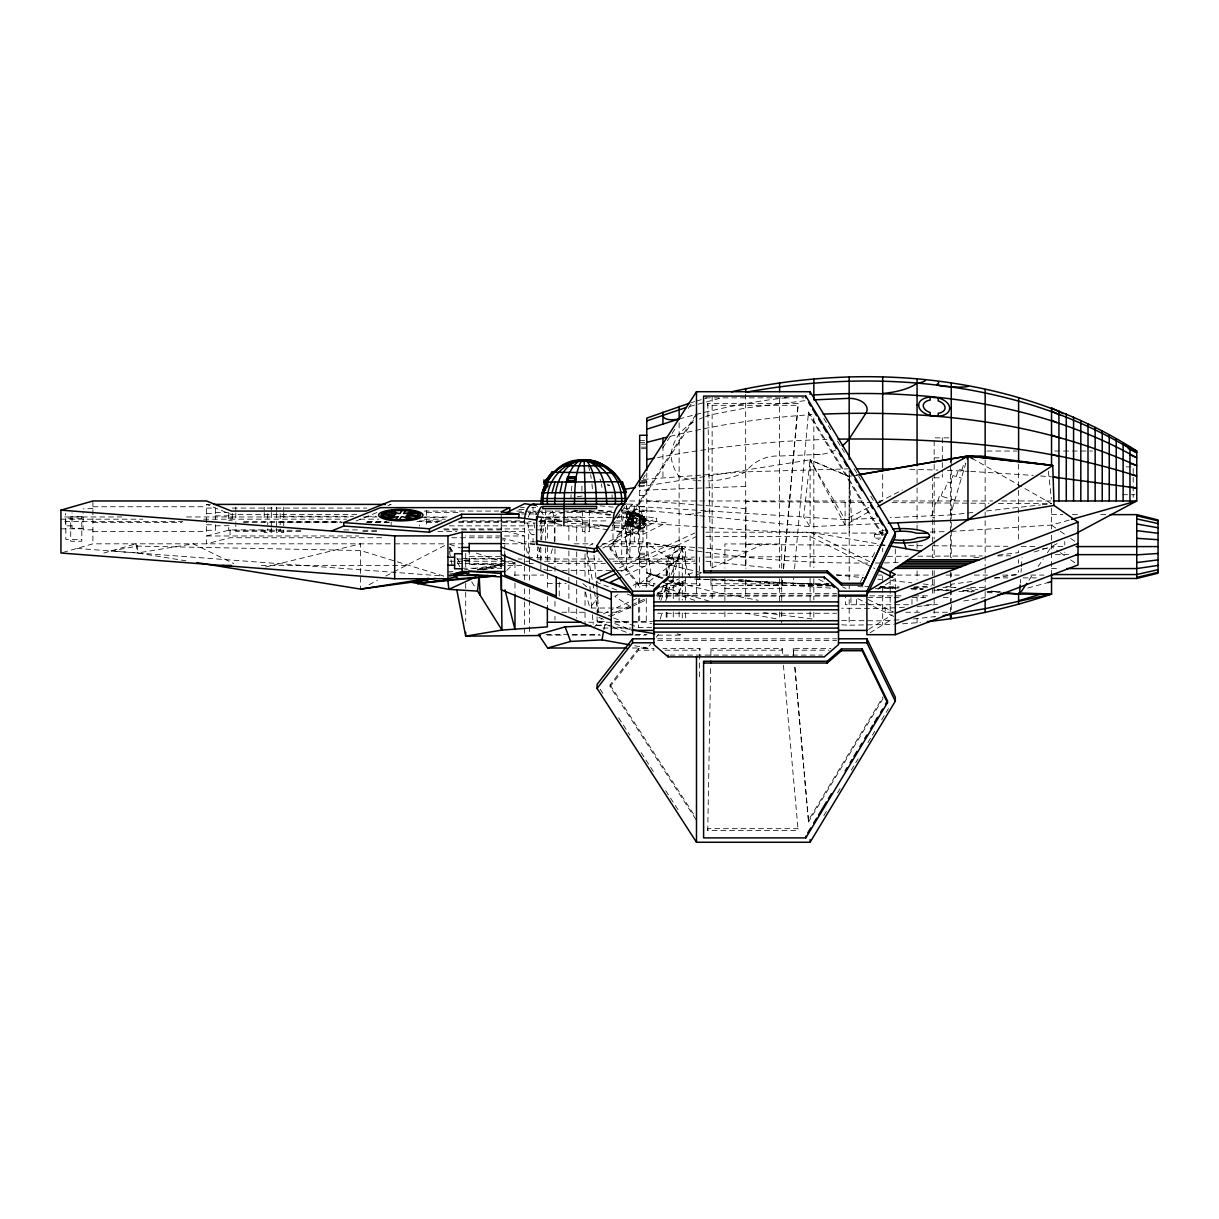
<?xml version="1.0" encoding="UTF-8"?>
<svg xmlns="http://www.w3.org/2000/svg" width="1219" height="1219" viewBox="0 0 1219 1219"><rect width="100%" height="100%" fill="white"/><g stroke="black" fill="none" stroke-linecap="round" stroke-linejoin="round"><path stroke-width="0.75" stroke-dasharray="5 3.75" d="M541.739 539.987L541.739 523.027A18.834 8.701 90 0 0 541.449 518.151M554.34 541.861L554.34 523.027A18.834 8.701 90 0 0 552.298 510.913M554.965 541.297L554.965 519.126L545.807 517.877M562.05 525.176A31.953 8.274 0 0 1 556.702 523.53L556.702 520.102L554.965 519.126M598.179 524.978L585.029 523.926L585.029 546.295M589.021 523.743L589.021 527.172L609.134 529.899M626.048 506.708A18.834 8.701 -90 0 1 630.406 523.027L630.406 541.861L626.048 557.449M632.905 533.13L632.905 529.701L612.913 526.989M613.005 524.901L613.005 541.861L617.347 557.449L638.649 557.449L642.992 541.861L642.992 523.027A18.834 8.701 90 0 0 634.307 504.178L627.099 504.178M849.201 599.58L849.155 625.195L893.542 624.372M849.201 588.807L849.201 585.76M849.201 580.092L849.216 470.702L849.216 533.114L888.118 532.993M581.874 491.013L581.996 483.897M699.401 676.743L699.874 648.417L663.075 648.417M707.751 830.444L707.751 828.676L798.125 828.676L798.125 830.444L707.751 830.444L710.692 665.361M710.829 656.005L710.967 648.417L782.08 648.417L782.75 655.929M570.949 498.495L571.056 494.701M628.745 520.955C630.65 495.478 654.192 532.063 629.613 525.694L628.745 520.955C635.267 520.483 634.688 532.962 643.007 527.964C651.571 521.976 641.285 511.706 633.469 513.184C629.888 515.942 628.852 522.402 631.808 525.922L638.009 527.217L639.685 528.833M1020.318 583.154L1020.562 579.513M1021.065 572.214L1021.309 568.557M1021.431 566.728L1022.055 557.601M710.86 578.096L710.967 585.577L782.08 585.577L782.583 578.156M783.421 568.77L798.125 403.535L707.751 403.535L707.751 405.302L798.125 405.302L798.125 403.535M782.08 585.577L782.583 579.939M783.588 568.663L798.125 405.302M830.962 585.577L793.203 585.577L793.706 578.126M794.544 568.694L808.502 411.992L883.059 535.431M639.198 486.96L810.102 459.837L803.687 516.993L810.102 526.699L878.96 523.637M571.33 491.013L572.153 483.897M646.116 520.726L644.821 517.968C640.844 513.991 632.951 516.475 633.027 522.402C704.963 526.791 776.991 533.648 849.216 533.114M635.587 587.375L636.135 583.611L646.283 583.611L679.105 558.652L666.976 558.043L666.976 576.8M603.847 629.888L604.776 624.89L630.33 629.461M884.202 530.235A27.732 7.177 0 0 0 874.632 534.471L874.282 536.345L875.821 538.173A27.732 7.177 0 0 0 879.143 539.849M540.291 547.057L537.396 557.449L537.396 547.057M552.405 548.794L549.998 557.449L528.696 557.449L524.353 541.861L536.939 541.861M931.697 515.789L935.628 502.533L937.335 503.036L939.514 495.676L954.843 500.217M941.22 496.179L943.415 488.804L945.106 489.307L947.3 481.932L950.698 482.953L952.892 475.578L961.395 478.107M956.29 476.583L958.484 469.224L963.589 470.732M961.882 470.229L964.077 462.854L965.768 463.357L950.454 514.951L890.281 517.618M659.144 599.519L663.563 584.952M666.336 575.84L675.189 546.676M660.165 619.115L662.405 611.77M665.711 600.921L672.339 579.223M672.705 578.035L682.29 546.676L599.718 546.676M663.09 577.882L646.786 572.717L649.514 574.042L646.786 581.006L655.289 584.008M662.115 586.415L679.135 592.419L681.863 585.47L679.135 582.956L670.221 580.137M614.635 525.846L630.025 525.938L630.909 525.069L632.128 519.355L631.335 512.894L621.736 512.529M660.82 600.54L667.738 583.17M671.197 574.484L682.29 546.676L666.976 558.043M860.355 582.133L862.793 577.12M872.514 557.113L874.952 552.1M883.059 698.548L808.502 821.987L808.502 820.219L883.059 696.78M823.815 815.587L827.731 809.096M837.529 792.883L841.445 786.392M851.243 770.179L858.1 758.827M867.882 742.615L874.739 731.278M881.596 719.926L888.453 708.574M612.441 525.785L626.795 503.569M638.07 486.122L645.247 475.014M662.664 448.043L675.996 427.427M688.293 408.395L692.392 402.041M610.094 547.331L638.482 583.794L653.887 583.794L653.887 585.577L638.482 585.577L610.094 549.114L610.094 547.331L696.826 413.073M610.094 549.114L696.826 414.856M1028.851 580.32L1032.981 574.179M1038.131 566.515L1043.296 558.851M1047.411 552.725L1051.54 546.584L1059.89 542.12M617.865 594.643L614.833 596.487L632.585 608.037L589.966 608.037L598.392 596.487M610.094 686.647L610.094 684.88L638.482 648.417L653.887 648.417L653.887 650.184L638.482 650.184L610.094 686.647L696.826 820.905M632.387 648.005L647.457 648.005L650.748 643.952M656.233 637.187L658.428 634.489M593.516 628.044L599.626 621.4L607.184 621.4M506.814 570.34L514.967 562.721L504.651 561.593M639.685 583.611L651.175 575.078L668.164 575.078M679.105 558.652L666.199 568.252L666.199 576.069M877.954 589.326L895.31 578.644L895.31 589.478M868.492 629.431L892.156 614.879M870.061 632.752L892.156 619.176M633.088 585.455L636.135 583.611M851.624 521.473L849.369 476.461L810.102 459.837L845.102 525.145L871.295 510.395M548.809 514.159L552.877 511.569M368.991 584.77L377.387 580.412M385.783 576.054L444.6 545.579M868.659 507.424L845.102 519.629L627.206 505.809M878.762 502.198L902.319 489.992M601.028 545.442L656.371 518.105L656.371 521.534L602.719 548.047M619.359 567.886L694.769 533.008M621.065 571.376L696.491 536.497M625.499 575.216L685.398 547.514L685.398 600.464M603.435 613.827L612.974 609.424M636.668 598.468L616.159 607.946L616.159 612.243L610.536 612.243M660.591 587.39L679.394 578.69M687.943 574.743L694.784 571.574M597.066 616.784L597.066 621.065L601.851 618.856M608.205 615.915L645.217 598.788M657.178 593.257L687.943 579.025M696.491 575.078L701.595 572.717M711.82 567.978L762.332 544.619M610.094 616.631L630.634 607.138M632.341 606.346L647.746 599.215M656.294 595.268L685.398 581.798M589.722 545.259L593.028 543.826L570.644 543.826M387.825 505.748L391.147 504.392L387.337 504.392M355.978 521.046L376.991 512.498M1034.261 551.994L1049.803 547.133M691.295 402.636L694.769 401.6M696.506 401.081L706.929 397.958M689.558 406.491L722.73 397.531M62.733 552.512L92.903 543.826L392.868 543.826M103.813 553.06L135.888 543.826L137.549 546.127L137.549 552.984L185.882 560.816M951.262 531.438L1051.54 525.069L1069.672 519.949M1027.754 587.985L1047.883 582.606M481.688 569.882L501.207 564.717L469.985 568.999M381.654 537.747L230.041 537.747L206.514 543.826L206.514 535.979L230.041 529.899L281.208 529.899M670.145 436.341C716.62 424.623 764.237 417.767 812.037 414.597M265.513 567.033L360.58 543.826L360.58 589.112M477.589 570.065L501.207 564.717L475.501 569.776M447.952 575.2L453.468 574.119M633.469 513.184L638.39 513.946M483.044 569.913L501.268 566.454L501.207 565.433L526.517 565.433M657.574 457.567C713.389 447.007 770.088 441.08 826.878 439.434M688.613 514.631L694.129 513.641M695.958 513.306L708.818 510.974M994.445 578.202L1018.612 574.012L1018.612 570.446M699.828 515.744L810.102 526.699L810.102 459.837L848.317 476.461L857.673 474.861M853.071 475.821L858.633 474.861M76.934 548.428L443.64 576.054L360.58 550.531L137.549 546.127L110.99 550.988L137.549 552.984L193.303 543.826L233.865 563.635M449.461 576.023L453.133 575.444M577.212 496.788L582.85 495.904M963.757 600.937L985.15 597.539M1042.397 548.946L1051.54 547.544M786.819 397.684C750.386 401.63 714.425 409.173 679.135 418.97L679.105 600.403M447.952 572.031L453.468 571.269M464.485 569.761L468.157 569.258M971.97 581.524L951.262 584.206L951.262 601.104M998.163 555.133L1018.612 552.618L1018.612 547.285M902.593 623.808L920.497 622.467M913.458 618.962L935.628 616.54M950.454 514.951L975.383 512.178M986.537 510.944L1040.386 504.956M1042.245 504.757L1051.54 503.721L972.869 458.801M922.204 606.011L917.069 606.559L917.069 611.77M923.911 605.828L939.605 604.152M804.83 400.716L745.678 408.03L712.14 414.567A42.177 24.609 -20.5 0 0 705.633 416.532M973.859 557.753L979.512 557.235M913.412 587.345L931.468 585.928M898.982 619.846L882.693 620.837L841.735 620.578M904.407 607.245L882.693 608.433L841.75 608.22M596.015 625.332L604.776 624.89M596.563 625.545L605.98 625.103M820.265 454.413L779.611 456.028A36.89 33.583 -24.4 0 0 745.678 471.844A88.774 85.696 -60.9 0 1 712.14 480.697A86.534 82.237 -66.3 0 1 703.729 480.956M875.212 518.288L845.102 519.629L810.102 459.837M930.371 532.093L945.563 531.621M884.491 562.965L898.982 562.492M745.678 486.411L639.685 490.312M874.632 534.471L885.619 534.242M875.821 538.173L881.322 538.067M448.897 575.962L452.401 575.901M849.216 468.812L745.678 471.844L639.685 479.661M669.856 577.882L668.088 557.22L694.373 557.113M705.633 557.068L872.286 556.397M887.462 556.336L908.338 556.245M917.816 556.199L982.331 555.94M997.508 555.879L1010.795 555.818M875.242 588.731L898.769 588L878.975 587.116M645.445 519.187L643.8 516.704C620.075 506.22 640.265 545.868 645.461 519.477L640.584 517.283L627.252 515.85M867.806 563.041C793.691 563.483 719.515 556.672 646.786 542.394M875.257 563.026L880.834 563.026M705.481 397.851L803.915 397.851M948.839 437.865L934.165 437.865L934.165 462.595M639.685 440.608L645.003 440.608M639.685 442.665L645.003 442.665M641.453 444.173L646.786 444.173M641.453 447.175L646.786 447.175M641.453 448.699L646.786 448.699M987.04 451.03L1017.149 451.03M1054.785 451.03L1092.437 451.03M934.165 457.841L941.403 457.841M1126.097 466.862L1133.198 466.862L1133.198 497.413M848.317 476.461L849.369 476.461M934.165 477.802L942.317 477.802L942.317 474.008M641.453 480.393L646.786 480.393M641.453 481.688L646.786 481.688M641.453 482.511L646.786 482.511M639.685 483.212L646.786 483.212M609.942 485.375L607.611 485.375L607.336 484.187M639.685 485.345L646.786 485.345M1122.547 494.716L1134.965 494.716M639.685 495.447L646.786 495.447M629.766 500.963L865.962 500.963M878.975 500.963L882.693 500.963M893.542 500.963L992.586 500.963M1001.881 500.963L1051.54 500.963M92.903 531.606L206.514 531.606L206.514 504.392L210.323 504.392M639.685 506.479L646.786 506.479M92.903 506.754L206.514 506.754M520.528 507.637L524.322 507.637M531.88 507.637L535.674 507.637M206.514 508.079L215.397 508.079L215.397 519.187M232.265 508.079L366.69 508.079M92.903 508.536L83.136 508.887M518.928 509.42L524.581 509.42M424.288 511.066L498.541 511.066M516.749 511.066L536.192 511.279M537.564 511.066L611.709 511.066M621.035 511.066L652.744 511.066M639.685 511.614L646.786 511.614M215.397 512.529L228.715 512.529M426.65 512.529L458.664 512.529M518.928 512.529L524.581 512.529M528.315 512.529L539.529 512.529M541.388 512.529L565.677 512.529M567.551 512.529L614.635 512.529M206.514 513.641L215.397 513.641M521.549 513.961L527.217 513.961M529.107 513.961L534.76 513.961M356.786 514.494L231.366 514.494L206.514 504.392M1051.54 514.631L1062.892 514.631M1072.37 514.631L1079.943 514.631M1100.772 514.631L1106.456 514.631M215.397 515.85L232.265 515.85M280.187 516.307L353.54 516.307M366.69 516.307L376.107 516.307M639.685 516.582L646.786 516.582M64.759 516.963L121.854 516.963M186.583 516.963L348.375 516.963M363.597 516.963L376.915 516.963M424.502 516.963L447.343 516.963M546.325 516.963L565.357 516.963M567.262 516.963L582.499 516.963M421.317 517.466L447.373 517.466M545.137 517.466L632.189 517.633L643.784 519.934L646.329 522.402M932.398 517.755L934.165 517.755M228.715 518.075L232.265 518.075M639.685 517.968L646.786 517.968M81.81 518.182L65.826 518.182L65.826 539.484L81.81 539.484M639.685 518.715L646.786 518.715M60.95 519.187L142.791 519.187M203.71 519.187L346.47 519.187M359.788 519.187L378.819 519.187M424.502 519.187L445.438 519.187M546.325 519.187L582.499 519.187M639.685 519.416L646.786 519.416M228.715 520.284L232.265 520.284M639.685 520.239L646.786 520.239M441.72 520.909L419.549 520.909L419.549 526.09M462.428 520.909L524.581 520.909M539.529 520.909L609.165 520.909M616.418 520.909L636.348 521.534L643.007 523.256L645.445 525.618M64.759 521.397L182.774 521.397M243.678 521.397L340.756 521.397M367.407 521.397L386.438 521.397M416.898 521.397L439.739 521.397M458.771 521.397L531.103 521.397M538.707 521.397L565.357 521.397M567.262 521.397L582.499 521.397M639.685 521.534L646.786 521.534M280.187 522.052L342.249 522.052M366.69 522.052L389.257 522.052M92.903 522.402L181.905 522.402M243.389 522.402L342.158 522.402M366.645 522.402L389.257 522.402M426.65 522.402L437.956 522.402M458.664 522.402L524.581 522.402M582.499 522.402L589.6 522.402M524.353 523.027L535.141 523.027M540.032 523.027L554.34 523.027M614.803 523.027L625.606 523.027A18.834 8.701 -90 0 1 634.307 504.178L634.307 511.279A11.733 5.425 -90 0 1 639 528.894L638.131 531.332A11.733 5.425 90 0 1 634.307 534.76L627.998 534.76L627.998 511.279A11.733 5.425 -90 0 0 623.305 528.894A11.733 5.425 -90 0 0 632.691 528.894A11.733 5.425 -90 0 0 627.998 511.279M630.406 523.027L642.992 523.027M206.514 524.734L215.397 524.734M72.043 525.846L65.384 525.846L65.384 513.412M215.397 525.846L232.265 525.618M449.247 525.846L537.655 525.846M539.529 525.846L565.677 525.846M567.551 525.846L598.544 525.846M639.685 527.492L646.786 527.492M83.136 528.284L72.043 528.284L72.043 512.742M60.95 528.833L81.81 528.833M443.594 528.939L524.581 528.939M92.903 529.838L83.136 529.838L83.136 512.742M343.758 529.899L358.919 529.899M444.204 529.899L501.055 529.899L524.581 535.979L465.536 535.979M537.396 529.869L543.689 529.869M206.514 530.28L215.397 530.28L215.397 523.896M300.88 530.28L228.715 530.28L228.715 527.035M362.942 530.28L379.856 530.28M639.685 531.149L646.786 531.149M300.697 531.606L235.816 531.606L235.816 524.734M362.881 531.606L379.84 531.606M437.956 531.606L456.79 531.606M501.984 531.606L524.581 531.606M621.736 531.636L614.635 531.636L614.635 522.341M705.953 532.2L810.102 532.2L887.63 545.533M206.514 535.979L358.889 535.979M705.953 536.497L810.102 536.497L874.846 568.526M451.777 537.747L499.165 537.747M501.207 539.926L504.757 539.926L504.757 549.114M613.005 541.861L642.992 541.861M501.207 543.598L504.757 543.598M394.773 543.826L444.158 543.826M449.735 543.826L465.704 543.826M503.691 543.826L535.202 543.826M602.293 543.826L648.462 543.842L745.937 551.46M1062.892 546.584L1051.54 546.584L1058.9 551.689M639.685 553.228L646.786 553.228M1055.319 554.645L1068.575 554.645M639.685 554.752L646.786 554.752M469.254 556.641L502.898 556.641M639.685 557.753L646.786 557.753M934.165 557.692L932.398 557.692L932.398 477.802M462.153 558.485L502.914 558.485M457.445 559.018L463.129 559.018M465.033 559.018L502.975 559.018M518.151 559.018L521.945 559.018M537.122 559.018L599.733 559.018M609.21 559.018L696.491 559.018M639.685 559.262L646.786 559.262M463.936 560.313L469.254 560.313M463.936 560.542L469.254 560.542M501.207 560.496L504.757 560.496M449.857 561.243L455.54 561.243M457.445 561.243L463.129 561.243M465.033 561.243L512.452 561.243M525.739 561.243L529.534 561.243M544.71 561.243L603.527 561.243M613.005 561.243L694.586 561.243M457.445 563.452L463.129 563.452M465.033 563.452L514.357 563.452M529.534 563.452L533.328 563.452M548.504 563.452L605.416 563.452M614.909 563.452L696.491 563.452M469.254 564.184L504.757 564.184M502.898 564.534L469.254 564.534L469.254 551.125M261.399 565.433L409.081 565.433M639.685 566.652L646.786 566.652M462.153 568.222L501.207 568.222M1051.54 568.572L1059.113 568.572M547.255 570.355L552.055 570.355M562.325 570.355L610.795 570.355M616.89 570.355L626.505 570.355L626.505 504.178M514.128 575.078L543.674 575.078M836.615 575.078L863.128 575.078M878.274 575.078L882.053 575.078M897.199 575.078L931.072 575.078M946.127 575.078L959.307 575.078M974.362 575.078L987.542 575.078M1002.597 575.078L1015.777 575.078M1030.832 575.078L1044.013 575.078M994.643 577.882L1007.915 577.882M1023.091 577.882L1036.363 577.882M547.361 583.611L566.058 583.611M664.919 583.794L699.874 583.794L699.874 585.577L663.075 585.577M782.08 583.794L710.967 583.794L710.967 585.577M829.072 583.794L793.203 583.794L793.203 585.577M955.94 587.512L942.851 587.421M970.553 587.512L985.15 587.512M724.894 588.655L781.699 588.655M657.239 593.242L685.398 593.242M657.681 593.409L836.6 593.409M657.681 595.177L836.6 595.177M869.726 595.862L902.471 595.862M913.823 595.862L930.478 595.862M657.011 596.106L836.615 596.106M867.837 597.63L899.744 597.63M911.98 597.63L928.619 597.63M943.216 597.63L950.454 597.63M926.623 604.731L934.165 604.731L934.165 597.63M561.852 612.243L584.328 612.243M597.432 612.243L608.662 612.243M892.674 612.243L885.207 612.243L885.207 607.946M905.717 612.243L920.619 612.243M933.663 612.243L948.565 612.243M657.681 613.264L836.6 613.264M614.726 621.4L652.5 621.4M588.807 622.239L646.283 622.239L651.708 623.656M613.645 618.003L638.482 627.526L651.616 627.526M602.917 628.044L631.122 628.044M546.112 634.489L599.413 634.489M635.587 634.489L647.015 634.489M547.361 635.145L564.473 635.145M572.077 635.145L600.571 635.145M634.779 635.145L646.177 635.145M657.574 635.145L682.29 635.145L677.185 633.819M657.681 638.802L836.6 638.802M657.681 640.584L836.6 640.584M793.706 655.852L793.203 648.417L830.962 648.417M664.919 650.184L699.874 650.184L699.874 648.417M793.203 650.184L829.072 650.184M669.978 655.091L822.429 655.091M950.454 509.953L951.948 509.953M880.849 502.563L745.937 501.634L745.937 568.389M892.14 502.639L988.944 503.295M998.437 503.356L1051.54 503.721M745.937 544.512L878.244 545.411M880.148 545.426L887.752 545.472M908.658 545.609L923.85 545.716M933.358 545.777L1007.915 546.295M1021.187 546.386L1036.363 546.493M830.901 585.989L745.937 584.907L745.937 579.406M864.88 586.43L868.659 586.476M880.072 586.613L899.104 586.857M914.311 587.055L927.629 587.223M813.835 454.535L820.6 454.397A39.739 36.661 -7.9 0 0 836.661 449.445M909.831 469.285L937.975 470.077M585.029 523.926L576.709 523.728A31.953 8.274 0 0 1 563.635 522.098M563.635 525.526A31.953 8.274 0 0 0 576.709 527.157L593.242 526.974A31.953 8.274 0 0 0 599.382 526.288M947.468 470.366L968.861 471.326M627.252 512.757L631.335 512.894M627.252 513.412L639.365 514.723L644.394 517.846M627.252 514.479L643.007 516.826C645.811 521.641 640.676 529.153 635.129 526.791M627.252 519.187L640.584 520.604L646.116 524.063M627.252 522.509L639.365 523.804L644.394 526.943M627.252 523.896L638.39 525.084L643.007 527.964M627.252 524.947L630.909 525.069M627.252 525.618L633.469 526.044C637.034 523.271 638.086 516.826 635.129 513.29L630.467 512.864M830.596 588.107L779.611 584.709L736.352 578.949M986.948 591.718L999.55 592.221M962.568 590.712L973.859 591.185M696.11 578.995L828.189 584.617M911.583 588.564L922.631 589.036M963.635 590.377L974.941 590.849M988.121 591.413L999.412 591.901M937.472 589.661L948.611 590.133M745.937 508.643L646.786 500.963M880.072 586.994L899.104 587.863M910.517 588.381L923.834 588.99M937.152 589.6L950.454 590.209M828.722 584.83L712.14 579.055L712.14 600.236M694.556 579.025L829.514 585.288M858.024 586.613L865.627 586.964M878.929 587.588L896.041 588.381M911.248 589.082L922.646 589.615M934.044 590.148L947.361 590.758M958.759 591.291L972.061 591.901M987.268 592.617L994.872 592.967M970.674 471.418L1033.224 475.395M990.849 591.215L1000.327 591.672M841.719 624.798L849.155 625.195M449.735 573.082L453.285 573.357M1040.538 475.974L1051.54 476.858M599.946 505.824L613.142 507.134M624.463 508.262L697.954 515.561M668.088 557.22L694.54 560.009M705.877 561.197L773.913 568.328M836.28 574.88L866.511 578.05M877.848 579.238L881.627 579.634M891.074 580.625L911.858 582.804M923.21 583.992L934.546 585.181M945.883 586.385L955.33 587.375M966.667 588.564L978.004 589.752M991.23 591.139L998.788 591.931M630.025 513.504L634.825 514.235L637.964 516.186M629.613 514.555L636.348 516.826M629.248 515.927L634.977 517.846M628.974 517.511L633.91 519.187M628.806 519.233L633.255 520.726M628.806 522.57L633.255 524.063M628.974 523.941L633.027 524.749L634.977 526.943M629.248 525.008L637.263 526.014L641.407 528.604M812.037 618.947L763.536 612.639M598.011 510.197L611.191 511.98M622.482 513.519L656.371 518.105M574.728 510.502L578.446 511.005M579.193 511.066L611.191 515.408M617.804 516.323L666.199 522.86L642.733 534.455L610.963 530.143M540.307 520.574L554.965 522.555M679.135 582.956L712.14 591.52L758.172 600.281M534.943 544.68L529.61 543.826L529.61 557.022M776.031 618.764L742.142 612.624M634.718 645.735L647.457 648.005M631.107 525.221L636.348 527.964M631.808 525.922L634.825 526.654M701.413 572.625L646.786 559.551M543.887 569.532L547.361 570.355M501.055 537.747L524.581 543.826M679.135 592.419L710.403 601.47M694.769 600.327L662.115 589.417M610.643 514.662L590.636 511.02L574.103 511.203A31.953 8.274 0 0 0 566.545 512.102M449.735 544.405L460.386 547.895M476.355 553.106L501.207 561.212L501.299 570.035M649.514 574.042L666.534 580.061M668.241 580.655L681.863 585.47L669.581 581.006M646.786 572.717L662.572 578.461M653.597 586.309L646.786 583.825L646.786 473.14M616.601 589.981L597.066 582.484L597.066 578.187M627.252 594.064L632.585 596.106M598.849 617.454L604.167 619.496M614.833 623.595L632.585 630.406M597.066 621.065L630.802 634.017M681.436 549.449L682.29 549.86M869.726 561.7L810.102 532.2L810.102 570.797M842.542 586.842L845.956 588.518M868.141 599.504L893.634 612.106M818.635 579.299L828.874 584.373M857.902 598.727L895.31 617.225M556.702 523.53L553.182 521.564A31.953 8.274 0 0 1 564.824 512.407M639.503 514.357L643.007 516.826M669.841 558.317L646.786 543.826L651.175 575.078M1051.54 525.16L1058.9 530.265M1060.362 531.286L1064.781 534.349M1070.663 538.432L1076.56 542.516M1060.362 552.71L1064.781 555.773L1064.781 552.207M1070.663 559.856L1076.56 563.94M582.865 583.611L587.101 587.116M610.094 684.88L694.769 815.938M600.144 689.162L604.243 695.516M618.597 717.717L629.873 735.164M641.148 752.611L654.466 773.242M665.742 790.689L679.059 811.305M449.933 547.011L452.919 551.765M456.896 558.104L459.868 562.858M471.692 581.753L475.608 587.985M823.815 418.407L830.672 429.743M837.529 441.095L844.386 452.447M854.184 468.66L861.041 480.012M870.823 496.224L874.739 502.716M882.084 535.583L808.502 413.774L808.502 411.992M449.689 547.194L452.279 552.237M457.46 562.325L460.051 567.384M641.407 516.186L640.92 515.241C635.389 514.022 630.619 520.924 633.91 525.618M639.685 515.972L636.044 513.687C629.492 516.125 629.781 527.492 637.598 527.888L637.964 528.604M690.411 577.882L687.089 569.593L681.787 547.041M449.232 547.377L451.777 554.477M600.007 479.037L601.043 482.114M585.41 592.343L589.966 608.037M538.402 547.057L541.297 557.449M588.411 465.795L589.859 471.128M608.723 484.187L609.028 485.375M1048.355 471.204L1051.388 499.104M449.369 551.217L452.569 567.841M135.888 543.826L137.549 552.984M601.363 483.897L601.988 487.463M586.75 548.535L597.98 612.06M590.636 474.74L591.23 478.427M793.203 648.417L793.874 655.959M808.502 820.219L794.712 665.406L808.502 821.987M783.421 665.208L798.125 830.444M586.918 552.344L589.722 584.526M589.889 586.415L590.392 592.099M590.545 593.988L592.205 612.913M592.373 614.803L593.196 624.265M593.988 555.178L598.819 611.938M591.962 483.897L592.556 491.013M611.999 494.701L612.258 498.495M533.922 523.027L534.989 529.869L528.696 529.869L528.696 553.975M527.629 523.027L529.214 531.332A11.733 5.425 -90 0 0 533.038 534.76L533.038 541.861M707.751 403.535L710.692 568.618M699.401 557.235L699.874 585.577M1064.781 541.495L1064.781 545.061M1051.54 508.247L1051.54 528.955M1051.54 535.232L1051.54 574.56M1018.612 464.165L1018.612 540.154M1018.612 559.75L1018.612 563.315M985.15 460.035L985.15 508.384M985.15 511.95L985.15 566.21M985.15 568.115L985.15 589.95M985.15 591.642L985.15 598.118M951.262 461.026L951.262 557.936M951.262 572.96L951.262 576.709M951.262 604.594L951.262 611.313M950.454 457.841L950.454 463.479M950.454 465.368L950.454 557.251M950.454 572.381L950.454 611.664M942.317 437.865L942.317 460.691M942.317 462.595L942.317 472.103M934.165 464.485L934.165 518.288M934.165 519.644L934.165 539.072M934.165 540.962L934.165 557.967M934.165 570.644L934.165 595.969M934.165 608.296L934.165 617.225M932.398 570.644L932.398 595.969M923.073 595.862L923.073 597.63M917.069 469.406L917.069 486.107M917.069 487.966L917.069 523.241M917.069 525.099L917.069 530.661M917.069 543.552L917.069 549.068M917.069 570.949L917.069 579.97M917.069 587.177L917.069 588.792M917.069 597.676L917.069 601.226M917.069 618.734L917.069 622.894M911.98 599.413L911.98 604.731L845.407 604.731L845.407 595.862M895.31 548.977L895.31 565.753M890.175 579.711L890.175 614.681M882.693 474.511L882.693 499.074M882.693 529.305L882.693 533.084M882.693 548.047L882.693 551.796M882.693 576.084L882.693 583.551M882.693 587.284L882.693 625.073M856.5 599.413L856.5 604.731M850.953 597.63L850.953 604.731M845.102 502.319L845.102 525.145M813.835 418.071L813.835 567.643M813.835 578.644L813.835 599.855M813.835 612.167L813.835 619.145M810.102 578.248L810.102 600.601M810.102 611.77L810.102 619.222M782.08 648.417L782.08 650.184L710.967 650.184L710.967 648.417M781.699 568.161L781.699 543.948L724.894 543.948L724.894 568.161M781.699 578.248L781.699 600.601M781.699 611.77L781.699 622.955M779.611 398.4L779.611 567.612M779.611 578.766L779.611 603.527M779.611 611.984L779.611 619.389M745.678 394.164L745.678 567.963M745.678 580.518L745.678 598.392M724.894 578.248L724.894 600.601M724.894 611.77L724.894 619.222M712.14 396.388L712.14 567.688M696.491 579.345L696.491 596.106M685.398 612.898L685.398 618.505M682.29 546.676L682.29 600.053M682.29 612.989L682.29 618.521M679.105 611.786L679.105 619.374M673.269 558.652L673.269 600.525M673.269 611.938L673.269 619.542M666.976 584.297L666.976 601.18M666.976 612.426L666.976 618.048M666.199 583.688L666.199 600.799M666.199 612.197L666.199 617.911M662.953 445.544L662.953 477.985M646.283 583.611L646.283 587.299M646.283 598.331L646.283 622.239M639.685 481.688L639.685 587.299M639.685 598.331L639.685 622.239M638.649 529.869L638.649 557.449M638.482 583.794L638.482 585.577M638.482 598.651L638.482 627.526M638.482 648.417L638.482 650.184M634.307 541.861L634.307 534.76A11.733 5.425 -90 0 1 630.467 531.332L629.613 528.894A11.733 5.425 -90 0 1 634.307 511.279M629.949 529.869L629.949 557.449L625.606 541.861L625.606 523.027M627.252 512.529L627.252 525.846M621.705 506.083L621.705 557.449M597.066 584.282L597.066 614.97M589.6 510.395L589.6 531.606L582.499 531.606L582.499 510.395M585.029 553.868L585.029 576.602M585.029 591.748L585.029 610.689M585.029 612.593L585.029 623.945M576.709 527.157L576.709 544.253M576.709 551.857L576.709 578.431M576.709 580.335L576.709 606.925M576.709 608.814L576.709 618.323M568.877 526.425L568.877 543.354M568.877 550.881L568.877 575.353M568.877 577.242L568.877 582.88M568.877 584.77L568.877 599.824M568.877 607.352L568.877 614.879M559.247 582.21L559.247 597.173M554.965 548.794L554.965 575.033M554.965 601.287L554.965 608.784M554.965 616.281L554.965 620.029M547.361 524.414L547.361 539.118M547.361 546.676L547.361 562.995M547.361 564.839L547.361 589.966M547.361 596.487L547.361 606.91M545.64 509.892L545.64 540.322M545.64 547.925L545.64 557.449M540.84 519.309L540.84 540.108M540.84 547.666L540.84 562.797M540.84 564.687L540.84 570.355M533.038 507.729L533.038 511.279M529.61 558.896L529.61 564.549M529.61 566.439L529.61 581.509M529.61 589.051L529.61 598.468M529.61 600.357L529.61 634.261M524.581 519.187L524.581 556.626M524.581 558.515L524.581 564.184M524.581 566.073L524.581 581.189M524.581 588.762L524.581 600.098M524.581 601.988L524.581 634.109M514.967 562.721L514.967 575.703M514.967 583.139L514.967 592.419M504.757 550.958L504.757 554.355M501.268 518.944L501.268 529.975M501.268 557.54L501.268 561.212M501.207 515.241L501.207 529.975M501.207 554.813L501.207 573.341M465.704 553.258L465.704 570.202M465.704 583.398L465.704 621.081M426.65 510.395L426.65 526.09M391.147 522.052L391.147 525.389M283.737 507.18L283.737 510.395M283.737 512.529L283.737 525.846M283.737 529.945L283.737 532.49L276.637 532.49L276.637 527.964M280.187 513.641L280.187 524.734M280.187 528.787L280.187 530.28M276.637 507.18L276.637 510.395M276.637 512.529L276.637 525.846M271.319 507.18L271.319 510.395M271.319 512.529L271.319 525.846M271.319 527.964L271.319 532.49L264.218 532.49L264.218 527.964M267.769 513.641L267.769 524.734M267.769 528.787L267.769 530.28M264.218 507.18L264.218 510.395M264.218 512.529L264.218 522.631M235.816 507.18L235.816 510.395M235.816 512.97L235.816 522.402M232.265 513.412L232.265 520.909M230.041 529.899L230.041 537.747M228.715 513.412L228.715 522.052M92.903 500.963L92.903 543.826M562.05 521.747A31.953 8.274 0 0 1 556.702 520.102M693.367 422.231A42.177 24.609 -20.5 0 0 679.135 434.01A47.785 35.641 -30.8 0 0 671.044 455.098A47.785 41.507 -43.4 0 0 679.135 476.461A86.534 82.237 -66.3 0 0 695.363 480.316M699.325 419.107A42.177 24.609 -20.5 0 1 702.449 417.751M700.94 480.835A86.534 82.237 -66.3 0 1 698.152 480.636M535.293 504.834A18.834 8.701 90 0 1 537.396 506.708M528.345 517.161A11.733 5.425 -90 0 1 536.878 514.723M540.748 511.69A11.733 5.425 90 0 1 543.171 514.723M544.573 519.98A11.733 5.425 90 0 1 544.771 523.027L543.171 531.332A11.733 5.425 90 0 1 539.347 534.76M534.455 534.364A11.733 5.425 90 0 1 533.038 534.76M535.507 514.723A11.733 5.425 -90 0 1 536.634 512.864M81.81 516.399L70.717 516.399L70.717 541.251L81.81 541.251L81.81 516.399"/><path stroke-width="1.5" d="M597.676 550.531L594.323 552.192L536.65 544.36L536.65 540.931L594.323 548.748L597.676 547.102M543.979 517.633L536.65 516.643L536.65 520.071L518.029 517.542M594.323 552.192L594.323 548.748M574.393 504.178C574.972 489.84 574.408 474.389 581.219 461.331L583.672 459.807C599.108 460.066 613.645 468.69 621.279 482.114L622.299 481.718L626.398 492.4L541.983 492.796L540.84 504.178M554.706 504.178C554.355 485.97 562.736 461.727 583.672 459.807C605.782 459.776 625.332 479.219 625.256 501.329M1000.57 593.226L1019.587 594.11L1020.196 584.983M547.514 504.178C543.674 472.942 581.737 445.56 607.397 468.172M542.79 504.178C541.541 447.16 623.96 445.804 621.705 504.178M547.361 607.519L547.361 626.871L501.954 630.071L477.558 591.108L478.945 577.166M552.131 472.241L549.769 476.035M574.774 477.741L574.621 481.215L574.774 477.741L568.298 477.741L567.643 481.215L568.298 477.741M575.536 482.114L575.962 476.858L567.551 476.858L564.412 492.796L563.879 525.846M590.773 625.591L565.113 626.871L538.493 634.489L547.666 648.005L570.614 641.438L601.988 639.868L603.542 631.549M891.759 542.44A27.732 7.177 0 0 0 929.228 537.03L929.579 535.156L928.04 533.328A27.732 7.177 0 0 0 892.567 529M559.948 492.796L562.279 482.114M551.978 492.796L555.087 482.114M967.078 458.938L967.962 455.997L980.99 456.058L1052.774 465.521L1054.024 505.443L1078.023 522.098L1078.023 564.961L895.31 634.688L866.907 634.688L866.907 596.106L838.504 596.106M546.798 486.716L546.356 488.011M566.302 482.114L569.425 472.896L573.57 465.795L578.431 461.331L583.672 459.807L593.242 461.331M542.714 491.364L543.948 488.103M542.927 492.796L545.792 484.872C548.215 484.522 543.125 491.272 545.548 489.764M542.455 492.796L545.822 483.897M543.598 490.038L545.548 484.872M541.983 492.796L545.487 483.638M862.199 585.029L887.478 531.271L805.805 396.084L703.592 396.084L703.592 572.732L827.244 572.732L841.445 585.029L862.199 585.029L887.478 531.271M838.504 595.177L866.907 595.177L866.907 591.185L895.31 532.764L810.102 391.71L696.491 391.71L597.066 545.579L597.066 549.571L632.585 595.177L653.887 595.177M866.907 595.177L895.31 536.756L895.31 532.764M807.77 832.867L810.726 827.975M813.683 823.099L816.623 818.208M818.589 814.947L826.467 801.919M828.432 798.658L831.388 793.782M845.163 770.972L847.129 767.711M850.085 762.835L852.051 759.574M854.016 756.313L856.972 751.422M859.928 746.546L861.894 743.285M864.835 738.394L866.816 735.133M870.747 728.627L872.713 725.366M874.678 722.105L877.634 717.229M880.59 712.338L882.556 709.077M885.497 704.186L887.478 700.94L862.199 648.95L841.445 648.95L827.244 661.247L703.592 661.247L703.592 837.895L805.805 837.895L887.478 702.708L887.478 700.94M653.887 638.802L632.585 638.802L597.066 684.408L597.066 688.4L696.491 842.268L810.102 842.268L895.31 701.215L895.31 697.222L866.907 638.802L838.504 638.802M1004.456 592.525L1019.587 594.11L1026.794 583.383M551.597 472.987L546.173 480.103L547.057 480.789L545.929 480.728L549.038 477.056M546.036 481.459L552.664 472.241L553.548 472.896L560.862 466.984M548.657 478.32L550.135 476.309M546.935 482.114L553.548 472.896M545.609 481.459L546.462 480.286M551.43 473.444L552.314 472.241L553.197 472.896M614.498 472.896L551.963 472.241L545.183 481.459L552.664 472.241M552.055 473.962C578.873 443.579 618.414 466.877 615.29 504.178M597.066 688.4L632.585 642.794L632.585 638.802M668.088 577.105L653.887 589.417L653.887 644.577L668.088 656.873L824.303 656.873L838.504 644.577L838.504 589.417L824.303 577.105L668.088 577.105L668.088 578.888L663.822 582.575M655.304 589.95L659.555 586.263M703.592 663.014L827.244 663.014L841.445 650.717L862.199 650.717L887.478 702.708M859.547 474.541L967.962 455.997L1052.774 465.521L967.962 519.69L890.175 571.818L890.175 576.099M868.492 590.849L895.31 574.362L879.95 566.759M877.848 506.708L967.962 455.997L1051.54 465.216M1077.291 532.794L1136.748 500.963L1136.748 451.03C1018.383 374.583 866.846 361.525 731.552 391.802M962.903 458.603L967.962 455.997L972.869 458.801M501.207 511.843L509.74 507.637L509.74 511.066M506.357 512.757L524.581 503.721L535.72 505.23M565.829 465.048L572.061 462.077M614.208 570.263L597.066 578.187L629.034 590.453M600.495 580.899L615.93 573.753M620.364 577.593L610.094 582.347L627.831 589.158M475.76 576.968L448.866 589.371L410.803 582.194L421.85 580.442M343.728 526.029L343.728 522.601L429.469 528.772L461.574 514.25L518.959 514.25L518.959 517.679L461.574 517.679L429.469 532.2L343.728 526.029L331.477 531.012M580.259 461.331L581.966 460.569M562.309 465.795L572.595 461.331L583.672 459.807L591.337 461.331M343.728 522.601L380.496 507.637L509.74 507.637M622.299 481.718L543.979 482.114M621.766 484.552L621.233 483.151L622.604 482.754L620.898 483.151L622.833 488.316M624.128 491.76L625.53 491.364M624.875 491.76L625.164 491.364M624.418 492.796L626.398 492.4M868.797 591.824L895.31 591.824L1078.023 522.098M895.31 602.536L1078.023 532.81M895.31 613.264L1078.023 543.537M895.31 623.976L1078.023 554.249M689.558 403.154L646.786 418.102L646.786 470.427M646.786 420.921L686.084 407.496M543.933 490.008C549.54 481.002 541.297 487.097 545 490.388M646.786 429.21L679.135 418.97L679.135 406.277M927.324 621.629C969.623 617.241 1011.221 607.489 1051.54 594.11L1051.54 574.256M1018.612 600.754L1042.169 593.729L1051.54 594.11L985.15 608.677L943.049 615.656M504.757 571.528L462.153 571.528L455.053 573.479L455.053 576.907L447.952 578.751L394.697 578.751L60.95 553.015L60.95 510.151L92.903 500.963L206.514 500.963L231.366 511.066L366.294 511.066L391.147 500.963L541.404 500.963M1071.486 519.431L1136.748 500.963L1053.384 500.963M1047.883 582.606L1051.54 581.631M646.786 442.375L666.549 437.271M60.95 510.151L394.697 535.888L447.952 535.888L462.153 532.2L501.207 532.2L501.207 554.63L611.283 599.535M577.577 461.331L583.672 459.807C602.872 463.586 606.361 487.844 606.712 504.178M1051.54 578.461L1136.748 578.461L1158.05 573.22L1158.05 519.964L1136.748 514.631L1110.235 514.631M1136.748 577.456L1158.05 572.305M1158.05 569.654L1136.748 574.56L1051.54 574.56M466.694 572.534L453.986 575.414L458.405 578.766L493.893 575.993M997.751 594.857L1006.742 592.952M453.468 574.119L464.485 571.955M466.694 573.006L453.986 575.414L488.103 575.414M575.307 461.331L583.672 459.807L587.086 461.331C596.152 473.444 595.954 489.718 596.563 504.178M646.786 459.533L653.978 458.222M858.633 474.861L967.962 455.997L967.962 519.69L888.377 523.225M747.46 392C878.289 368.031 1022.116 381.151 1136.748 452.737L1128.23 448.562M967.962 519.69L1054.024 505.443M624.158 489.337L635.434 487.554M197.021 562.629L360.58 589.112L428.875 578.37M435.213 578.37L410.803 582.194L427.61 579.726M573.616 461.331L583.672 459.807L584.175 461.331L585.547 504.178M1158.05 565.418L1136.748 568.572L1066.686 568.572M360.58 589.112L427.717 580.061M495.783 575.947L417.568 583.474L428.89 581.996M432.654 581.493L438.307 580.762M443.96 580.015L447.739 579.528L448.866 589.371L477.558 591.108M1136.748 562.568L1158.05 559.902M417.568 583.474L458.405 578.766M1136.748 554.858L1158.05 553.487M540.261 635.556L465.704 636.15L456.835 589.996M813.835 395.002C924.032 388.297 1039.35 402.925 1136.748 457.719L1129.784 454.672M823.145 414.094C929.381 409.95 1039.106 421.119 1136.748 465.658L1129.647 463.113M838.047 439.145C938.478 437.758 1040.599 445.133 1136.748 476.004L1131.308 474.618M928.04 533.328L916.277 533.175A17.462 4.526 0 0 0 896.026 531.499M929.228 537.03L917.724 537.686A17.462 4.526 0 0 1 894.487 539.834M454.154 575.871L457.658 575.81M646.786 435.274L639.685 435.274L639.685 481.49M578.004 460.569L589.341 460.569M572.336 461.331L595.009 461.331M561.822 465.795L605.523 465.795M574.591 477.513L567.551 476.858M568.603 478.397L575.078 478.397M567.338 480.56L574.317 480.56M565.997 481.459L575.231 481.459M621.233 483.151L624.219 490.038M545.716 486.031L544.725 486.031L545.701 486.427M541.404 498.495L625.941 498.495M541.129 501.329L626.216 501.329L625.377 492.796M533.038 504.178L625.301 504.178M214.133 504.392L385.433 504.392M469.254 543.598L501.207 543.598M1076.148 546.584L1158.05 546.584M462.153 547.453L469.254 547.453M462.153 550.958L501.207 550.958M462.153 553.7L454.611 553.7L454.611 568.785L462.153 568.785M1076.148 554.645L1136.748 554.645M447.952 557.251L454.611 557.251M908.17 559.765L979.345 559.765M905.595 561.487L974.819 561.487M903.035 563.208L970.309 563.208M900.46 564.93L965.798 564.93M447.952 565.235L454.611 565.235M221.98 565.433L231.366 565.433M897.885 566.652L961.288 566.652M895.31 568.374L956.763 568.374M703.592 570.964L827.244 570.964L841.445 583.261L862.199 583.261M597.066 545.579L632.585 591.185L653.887 591.185M838.504 591.185L866.907 591.185M501.207 546.904L611.283 591.824L630.802 591.824M1019.587 594.11L1051.54 594.11L1042.733 593.744M653.262 596.106L632.585 596.106L632.585 634.688L611.283 634.688L501.207 589.783L501.207 571.528M653.887 601.896L838.504 601.896M653.887 605.889L838.504 605.889M653.887 609.774L838.504 609.774M653.887 620.73L838.504 620.73M547.361 622.239L581.28 622.239M653.887 624.204L838.504 624.204M653.887 628.09L838.504 628.09M632.585 630.406L653.354 630.406M838.504 630.406L866.907 630.406M653.887 632.082L838.504 632.082M632.585 642.794L653.887 642.794M838.504 642.794L866.907 642.794L895.31 701.215M547.666 648.005L626.749 648.005M856.652 468.812L893.542 469.025M917.069 405.058L918.638 405.211A15.634 9.447 8.7 0 1 930.158 397.135L938.188 397.897A15.634 9.447 8.7 0 1 949.692 408.213L951.262 408.365M949.692 408.213A15.634 9.447 8.7 0 1 938.188 416.304L930.158 415.527A15.634 9.447 8.7 0 1 918.638 405.211M1022.238 593.059L1042.169 593.729M1136.748 538.326L1158.05 539.697M501.207 573.539L468.69 571.086L468.69 574.515L501.207 576.968M1053.384 477.056L1136.748 488.042L1129.343 487.067M1136.748 530.615L1158.05 533.282M1053.384 477.101L1058.945 477.833M501.268 511.843L518.959 514.25M600.007 525.237L609.271 526.486M889.474 545.853L920.878 551.247M1136.748 523.987L1158.05 527.766M632.204 629.796L654.679 633.819M601.988 639.868L629.263 644.76M1136.748 518.913L1158.05 523.53M1136.748 515.728L1158.05 520.863M1051.54 454.382L1058.793 456.226M586.293 460.569L588.914 461.331M1051.54 435.092L1060.408 438.276M555.727 595.741L504.757 574.941L504.757 554.355M501.207 575.2L611.283 620.121M1051.54 420.296L1056.751 422.582M462.153 571.65L468.69 574.515M1051.54 410.986L1060.058 415.161M878.244 570.202L892.75 577.379M1063.227 413.744L1051.54 407.816L1051.54 465.628M1125.046 445.103L1136.748 451.03M551.963 472.241L552.847 472.896M610.247 470.534L613.096 472.896M831.404 585.029L834.253 587.497M808.761 402.742L810.726 406.003M812.692 409.264L816.623 415.77M818.589 419.031L821.545 423.922M823.511 427.168L826.467 432.059M829.423 436.951L831.388 440.211M833.354 443.457L836.31 448.348M839.251 453.239L841.232 456.5M844.173 461.376L847.129 466.267M850.085 471.159L852.051 474.404M855.007 479.296L856.972 482.556M858.938 485.817L861.894 490.693M870.747 505.352L872.713 508.613M875.669 513.504L877.634 516.765M879.6 520.01L882.556 524.901M885.497 529.793L887.478 533.053M623.458 489.505L623.976 490.358L623.412 488.209M622.284 485.406L622.848 486.701M622.894 488.209L622.33 486.701M565.113 626.871L570.614 641.438M621.446 481.718L625.454 492.4M897.778 522.799L900.491 531.255M903.37 540.261L906.083 548.702M504.986 589.844L514.967 629.537L514.967 594.278M479.219 577.227L480.164 595.268M501.359 575.414L501.954 630.071L465.704 636.15L465.704 632.371M849.155 376.732L849.216 459.441M1136.748 514.631L1136.748 578.537M1129.967 446.84L1129.967 500.963M1123.126 442.741L1123.126 500.963M1116.223 438.764L1116.223 500.963M1109.26 434.878L1109.26 500.963M1102.235 431.115L1102.235 500.963M1095.15 427.442L1095.15 500.963M1088.003 423.892L1088.003 500.963M1080.811 420.448L1080.811 500.963M1073.573 417.127L1073.573 500.963M1066.275 413.911L1066.275 500.963M1058.93 410.803L1058.93 500.963M1018.612 397.653L1018.612 460.812M1018.612 592.937L1018.612 604.274M985.15 389.455L985.15 456.592M985.15 599.398L985.15 612.471M951.262 383.238L951.262 461.026M951.262 614.681L951.262 618.688M950.454 614.772L950.454 618.688M938.188 397.897L938.188 400.929L939.636 401.432A11.017 6.659 8.7 0 1 939.636 413.043L938.188 413.271L938.188 416.304M930.158 397.135L930.158 400.152L928.71 400.381A11.017 6.659 8.7 0 0 928.71 411.992L930.158 412.494L930.158 415.527M917.069 379.033L917.069 465.734M895.31 591.824L895.31 634.688M882.693 376.869L882.693 468.843M866.907 638.802L866.907 642.794M862.199 648.95L862.199 650.717M841.445 583.261L841.445 585.029M841.445 648.95L841.445 650.717M827.244 570.964L827.244 572.732M827.244 661.247L827.244 663.014M824.303 577.105L824.303 578.888M813.835 378.606L813.835 399.862L849.201 398.339A17.919 10.91 0.3 0 1 865.947 413.165L849.216 438.84A39.739 36.661 -7.9 0 1 842.253 445.804M810.102 391.71L810.102 394.377M810.102 839.617L810.102 842.268M805.805 396.084L805.805 397.851M805.805 836.127L805.805 837.895M779.611 382.537L779.611 391.634M745.678 388.465L745.678 392.305M710.692 570.964L710.692 572.732M710.692 661.247L710.692 663.014M696.491 391.71L696.491 576.998M696.491 656.98L696.491 842.268M668.088 655.091L668.088 656.873M662.953 412.19L662.953 424.09M662.953 438.2L662.953 443.716M632.585 591.185L632.585 595.177M611.283 591.824L611.283 634.688M556.245 577.09L556.245 597.66M547.788 477.665L547.788 486.564M543.979 479.89L543.979 484.339M536.65 516.643L536.65 544.36M469.254 543.232L469.254 552.161M462.153 532.2L462.153 571.894M461.574 514.25L461.574 517.679M447.952 535.888L447.952 578.751M429.469 528.772L429.469 532.2M394.697 535.888L394.697 578.751M882.693 393.493A64.698 24.715 3.9 0 0 917.069 383.193A76.675 9.935 7 0 0 925.48 380.069M968.206 386.347A52.204 6.705 10.4 0 1 951.262 386.743A25.675 3.322 7 0 1 942.714 386.24A8.685 1.128 7 0 1 937.121 384.244A70.748 9.173 7 0 0 938.371 381.654M679.135 418.97A25.736 9.264 -21.4 0 1 662.953 415.222M524.642 518.151A18.834 8.701 90 0 1 535.293 504.834M613.005 523.027A18.834 8.701 -90 0 1 623.96 504.834M537.244 518.151A18.834 8.701 -90 0 1 541.297 506.708M383.315 514.327L383.238 514.768A14.43 3.733 0 0 0 385.478 517.359L387.459 518.09A14.43 3.733 0 0 0 396.099 519.507L399.497 519.66A14.43 3.733 0 0 0 409.477 519.081L412.296 518.563A14.43 3.733 0 0 0 417.782 516.323L418.361 515.454A14.43 3.733 0 0 0 416.136 512.864L414.14 512.132A14.43 3.733 0 0 0 405.5 510.715L402.118 510.563A14.43 3.733 0 0 0 392.122 511.142L389.303 511.66A14.43 3.733 0 0 0 383.833 513.9L383.315 514.327M399.497 519.66L399.405 520.223A16.091 4.16 0 0 0 410.498 519.584L403.093 516.734L401.401 516.826L399.497 519.66M402.194 509.999L400.213 513.397L398.506 513.489L391.101 510.639A16.091 4.16 0 0 1 402.194 509.999M398.003 516.673L395.444 520.056A16.091 4.16 0 0 1 385.844 518.471L398.003 516.673M405.5 510.715L403.611 513.549L415.77 511.751A16.091 4.16 0 0 0 406.156 510.182L405.5 510.715M395.703 514.007L381.73 513.732A16.091 4.16 0 0 1 387.825 511.233L395.703 514.007M406.841 515.835L405.912 516.216L413.79 518.989A16.091 4.16 0 0 0 419.869 516.506L406.841 515.835M394.56 515.713L383.528 517.618A16.091 4.16 0 0 1 381.044 514.753L394.56 515.713M416.136 512.864L407.055 514.525L420.57 515.469A16.091 4.16 0 0 0 418.071 512.605L416.136 512.864M596.563 506.403L542.79 506.403L542.79 508.628L596.563 508.628L596.563 506.403M386.575 519.523A22.186 5.745 0 0 0 422.673 516.094A22.186 5.745 0 0 0 393.173 509.725A22.186 5.745 0 0 0 386.575 519.523"/></g></svg>
